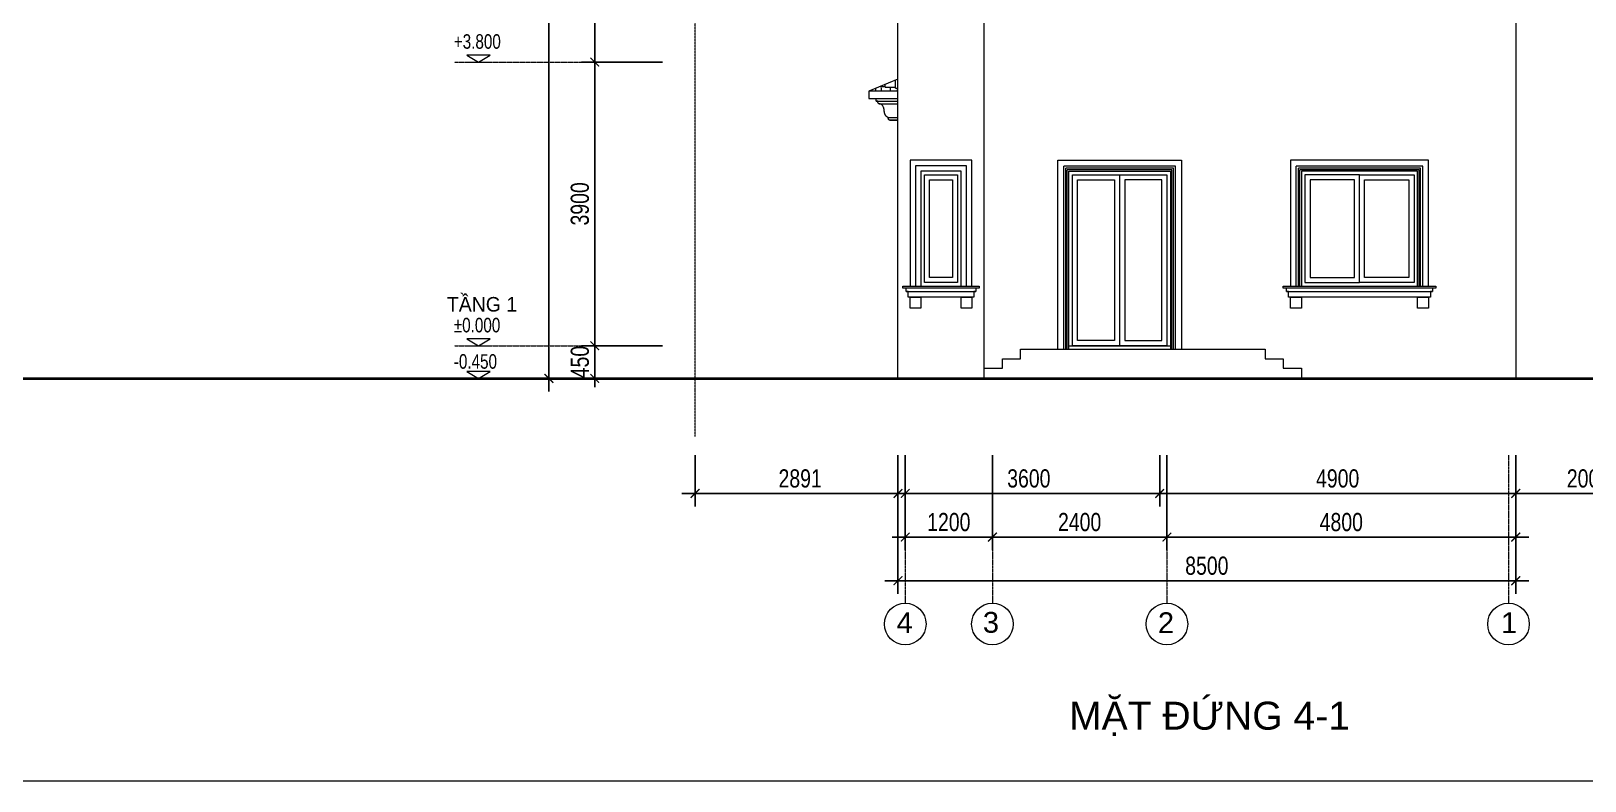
# Model space of a CAD drawing. Header units: millimetres. Extents: x 33748 to 451939, y -263262 to 62681.
# Drawn here: x 369589 to 390966, y -135447 to -125136 of the extents above; entities that cross this region are included whole.
import ezdxf
from ezdxf.enums import TextEntityAlignment as Align

# ---------------------------------------------------------------- set-up
doc = ezdxf.new("R2010")
doc.units = ezdxf.units.MM
doc.header["$PDMODE"] = 98
doc.linetypes.add('CENTER', pattern=[50.8, 31.75, -6.35, 6.35, -6.35])
doc.linetypes.add('HIDDEN', pattern=[0.375, 0.25, -0.125])
doc.layers.get('Defpoints').update_dxf_attribs({"color": 202, "lineweight": 13})
for name, color, linetype, lineweight in [('-CENTER', 143, 'CENTER', 13), ('-DIM', 9, 'Continuous', 13), ('-DOOR', 137, 'Continuous', 9), ('-HATCH', 8, 'Continuous', 5), ('-KH', 143, 'Continuous', 13), ('-LINE1', 7, 'Continuous', 18), ('-RANH GIOI KHU DAT', 12, 'CENTER', 18), ('-TEXT', 7, 'Continuous', 15), ('-WALL', 4, 'Continuous', 35)]:
    doc.layers.add(name, color=color, linetype=linetype, lineweight=lineweight)
doc.layers.add('1-NETMANH', color=8, linetype='Continuous')
doc.layers.add('12. NET DIM', color=9, linetype='Continuous')
doc.styles.add('1', font='arial.ttf')
doc.styles.add('AVANH', font='', dxfattribs={"width": 0.8})
doc.styles.add('kieuchuDim', font='arial.ttf', dxfattribs={"width": 0.75})
doc.styles.add('vnavanth', font='', dxfattribs={"width": 0.8})
doc.styles.get('AVANH').set_extended_font_data('.VnAvantH')
doc.styles.get('vnavanth').set_extended_font_data('.VnAvantH')
doc.dimstyles.new('C_100A3', dxfattribs={"dimscale": 100, "dimtxt": 2.5, "dimasz": 1.2, "dimexe": 1.8, "dimexo": 0, "dimgap": 0.75, "dimtad": 1, "dimdec": 0, "dimzin": 0, "dimdsep": 46, "dimtxsty": 'AVANH', "dimblk": 'ARCHTICK', "dimcen": 0, "dimdle": 1.8, "dimclrd": 256, "dimclre": 256, "dimclrt": 7, "dimadec": 0, "dimazin": 0, "dimtfac": 0.0001, "dimtdec": 0, "dimtix": 1, "dimtmove": 2, "dimatfit": 3, "dimldrblk": 'ARCHTICK', "dimfxl": 1.8, "dimtolj": 1, "dimtzin": 0, "dimarcsym": 0})

# ---------------------------------------------------------------- blocks, each defined once
blk = doc.blocks.new('_ARCHTICK')
at = {"const_width": 0.15}
blk.add_lwpolyline([(-0.5, -0.5), (0.5, 0.5)], dxfattribs=at)
blk = doc.blocks.new('*D1561')
at = {"layer": '-DIM', "lineweight": -2, "transparency": 16777216}
for p, q in [((377344, -129642), (377344, -125382)), ((378274, -125562), (377164, -125562)), ((378274, -129462), (377164, -129462))]:
    blk.add_line(p, q, dxfattribs=at)
at = {"layer": 'Defpoints', "color": 0, "transparency": 16777216}
for p in [(377344, -125562), (378274, -125562), (378274, -129462)]:
    blk.add_point(p, dxfattribs=at)
at = {"layer": '-DIM', "lineweight": -2, "transparency": 16777216, "xscale": 120, "yscale": 120, "zscale": 120}
for p, rotation in [((377344, -125562), 90), ((377344, -129462), 270)]:
    blk.add_blockref('_ARCHTICK', p, dxfattribs=dict(at, rotation=rotation))
at = {"layer": '-DIM', "color": 7, "transparency": 16777216, "insert": (377140, -127512), "char_height": 250, "attachment_point": 5, "rotation": 90, "style": 'AVANH'}
blk.add_mtext('\\A1;3900', dxfattribs=at)
blk = doc.blocks.new('*D1562')
at = {"layer": '-DIM', "lineweight": -2, "transparency": 16777216}
for p, q in [((378274, -122262), (377164, -122262)), ((377344, -125742), (377344, -122082)), ((378274, -125562), (377164, -125562))]:
    blk.add_line(p, q, dxfattribs=at)
at = {"layer": 'Defpoints', "color": 0, "transparency": 16777216}
for p in [(377344, -122262), (378274, -122262), (378274, -125562)]:
    blk.add_point(p, dxfattribs=at)
at = {"layer": '-DIM', "lineweight": -2, "transparency": 16777216, "xscale": 120, "yscale": 120, "zscale": 120}
for p, rotation in [((377344, -122262), 90), ((377344, -125562), 270)]:
    blk.add_blockref('_ARCHTICK', p, dxfattribs=dict(at, rotation=rotation))
at = {"layer": '-DIM', "color": 7, "transparency": 16777216, "insert": (377140, -123912), "char_height": 250, "attachment_point": 5, "rotation": 90, "style": 'AVANH'}
blk.add_mtext('\\A1;3300', dxfattribs=at)
blk = doc.blocks.new('*D1563')
at = {"layer": '-DIM', "lineweight": -2, "transparency": 16777216}
for p, q in [((378274, -129462), (377164, -129462)), ((377344, -129462), (377344, -129342)), ((377344, -129912), (377344, -129462)), ((378274, -129912), (377164, -129912)), ((377344, -129912), (377344, -130032))]:
    blk.add_line(p, q, dxfattribs=at)
at = {"layer": 'Defpoints', "color": 0, "transparency": 16777216}
for p in [(377344, -129462), (378274, -129462), (378274, -129912)]:
    blk.add_point(p, dxfattribs=at)
at = {"layer": '-DIM', "lineweight": -2, "transparency": 16777216, "xscale": 120, "yscale": 120, "zscale": 120}
for p, rotation in [((377344, -129462), 270), ((377344, -129912), 90)]:
    blk.add_blockref('_ARCHTICK', p, dxfattribs=dict(at, rotation=rotation))
at = {"layer": '-DIM', "color": 7, "transparency": 16777216, "insert": (377140, -129687), "char_height": 250, "attachment_point": 5, "rotation": 90, "style": 'AVANH'}
blk.add_mtext('\\A1;450', dxfattribs=at)
blk = doc.blocks.new('*D1402')
at = {"layer": '12. NET DIM', "lineweight": -2, "transparency": 16777216}
for p, q in [((385116, -130969), (385116, -131674)), ((390015, -130969), (390015, -131674)), ((390195, -131494), (384936, -131494))]:
    blk.add_line(p, q, dxfattribs=at)
at = {"layer": 'Defpoints', "color": 0, "transparency": 16777216}
for p in [(385116, -130969), (390015, -130969), (385116, -131494)]:
    blk.add_point(p, dxfattribs=at)
at = {"layer": '12. NET DIM', "lineweight": -2, "transparency": 16777216, "xscale": 120, "yscale": 120, "zscale": 120, "rotation": 180}
blk.add_blockref('_ARCHTICK', (385116, -131494), dxfattribs=at)
at = {"layer": '12. NET DIM', "lineweight": -2, "transparency": 16777216, "xscale": 120, "yscale": 120, "zscale": 120}
blk.add_blockref('_ARCHTICK', (390015, -131494), dxfattribs=at)
at = {"layer": '12. NET DIM', "color": 7, "transparency": 16777216, "insert": (387565, -131289), "char_height": 250, "attachment_point": 5, "style": 'AVANH'}
blk.add_mtext('\\A1;4900', dxfattribs=at)
blk = doc.blocks.new('*D1403')
at = {"layer": '12. NET DIM', "lineweight": -2, "transparency": 16777216}
for p, q in [((381516, -130969), (381516, -131674)), ((385116, -130969), (385116, -131674)), ((385296, -131494), (381336, -131494))]:
    blk.add_line(p, q, dxfattribs=at)
at = {"layer": 'Defpoints', "color": 0, "transparency": 16777216}
for p in [(381516, -130969), (385116, -130969), (381516, -131494)]:
    blk.add_point(p, dxfattribs=at)
at = {"layer": '12. NET DIM', "lineweight": -2, "transparency": 16777216, "xscale": 120, "yscale": 120, "zscale": 120, "rotation": 180}
blk.add_blockref('_ARCHTICK', (381516, -131494), dxfattribs=at)
at = {"layer": '12. NET DIM', "lineweight": -2, "transparency": 16777216, "xscale": 120, "yscale": 120, "zscale": 120}
blk.add_blockref('_ARCHTICK', (385116, -131494), dxfattribs=at)
at = {"layer": '12. NET DIM', "color": 7, "transparency": 16777216, "insert": (383316, -131289), "char_height": 250, "attachment_point": 5, "style": 'AVANH'}
blk.add_mtext('\\A1;3600', dxfattribs=at)
blk = doc.blocks.new('*D1404')
at = {"layer": '12. NET DIM', "lineweight": -2, "transparency": 16777216}
for p, q in [((385215, -130969), (385215, -132274)), ((390015, -130969), (390015, -132274)), ((390195, -132094), (385035, -132094))]:
    blk.add_line(p, q, dxfattribs=at)
at = {"layer": 'Defpoints', "color": 0, "transparency": 16777216}
for p in [(385215, -130969), (390015, -130969), (385215, -132094)]:
    blk.add_point(p, dxfattribs=at)
at = {"layer": '12. NET DIM', "lineweight": -2, "transparency": 16777216, "xscale": 120, "yscale": 120, "zscale": 120, "rotation": 180}
blk.add_blockref('_ARCHTICK', (385215, -132094), dxfattribs=at)
at = {"layer": '12. NET DIM', "lineweight": -2, "transparency": 16777216, "xscale": 120, "yscale": 120, "zscale": 120}
blk.add_blockref('_ARCHTICK', (390015, -132094), dxfattribs=at)
at = {"layer": '12. NET DIM', "color": 7, "transparency": 16777216, "insert": (387615, -131889), "char_height": 250, "attachment_point": 5, "style": 'AVANH'}
blk.add_mtext('\\A1;4800', dxfattribs=at)
blk = doc.blocks.new('*D1405')
at = {"layer": '12. NET DIM', "lineweight": -2, "transparency": 16777216}
for p, q in [((381516, -130969), (381516, -132874)), ((390015, -130969), (390015, -132874)), ((390195, -132694), (381336, -132694))]:
    blk.add_line(p, q, dxfattribs=at)
at = {"layer": 'Defpoints', "color": 0, "transparency": 16777216}
for p in [(381516, -130969), (390015, -130969), (381516, -132694)]:
    blk.add_point(p, dxfattribs=at)
at = {"layer": '12. NET DIM', "lineweight": -2, "transparency": 16777216, "xscale": 120, "yscale": 120, "zscale": 120, "rotation": 180}
blk.add_blockref('_ARCHTICK', (381516, -132694), dxfattribs=at)
at = {"layer": '12. NET DIM', "lineweight": -2, "transparency": 16777216, "xscale": 120, "yscale": 120, "zscale": 120}
blk.add_blockref('_ARCHTICK', (390015, -132694), dxfattribs=at)
at = {"layer": '12. NET DIM', "color": 7, "transparency": 16777216, "insert": (385765, -132489), "char_height": 250, "attachment_point": 5, "style": 'AVANH'}
blk.add_mtext('\\A1;8500', dxfattribs=at)
blk = doc.blocks.new('*D1406')
at = {"layer": '12. NET DIM', "lineweight": -2, "transparency": 16777216}
for p, q in [((382815, -130969), (382815, -132274)), ((385215, -130969), (385215, -132274)), ((385395, -132094), (382635, -132094))]:
    blk.add_line(p, q, dxfattribs=at)
at = {"layer": 'Defpoints', "color": 0, "transparency": 16777216}
for p in [(382815, -130969), (385215, -130969), (382815, -132094)]:
    blk.add_point(p, dxfattribs=at)
at = {"layer": '12. NET DIM', "lineweight": -2, "transparency": 16777216, "xscale": 120, "yscale": 120, "zscale": 120, "rotation": 180}
blk.add_blockref('_ARCHTICK', (382815, -132094), dxfattribs=at)
at = {"layer": '12. NET DIM', "lineweight": -2, "transparency": 16777216, "xscale": 120, "yscale": 120, "zscale": 120}
blk.add_blockref('_ARCHTICK', (385215, -132094), dxfattribs=at)
at = {"layer": '12. NET DIM', "color": 7, "transparency": 16777216, "insert": (384015, -131889), "char_height": 250, "attachment_point": 5, "style": 'AVANH'}
blk.add_mtext('\\A1;2400', dxfattribs=at)
blk = doc.blocks.new('*D1407')
at = {"layer": '12. NET DIM', "lineweight": -2, "transparency": 16777216}
for p, q in [((381616, -130969), (381616, -132274)), ((382815, -130969), (382815, -132274)), ((382995, -132094), (381436, -132094))]:
    blk.add_line(p, q, dxfattribs=at)
at = {"layer": 'Defpoints', "color": 0, "transparency": 16777216}
for p in [(381616, -130969), (382815, -130969), (381616, -132094)]:
    blk.add_point(p, dxfattribs=at)
at = {"layer": '12. NET DIM', "lineweight": -2, "transparency": 16777216, "xscale": 120, "yscale": 120, "zscale": 120, "rotation": 180}
blk.add_blockref('_ARCHTICK', (381616, -132094), dxfattribs=at)
at = {"layer": '12. NET DIM', "lineweight": -2, "transparency": 16777216, "xscale": 120, "yscale": 120, "zscale": 120}
blk.add_blockref('_ARCHTICK', (382815, -132094), dxfattribs=at)
at = {"layer": '12. NET DIM', "color": 7, "transparency": 16777216, "insert": (382215, -131889), "char_height": 250, "attachment_point": 5, "style": 'AVANH'}
blk.add_mtext('\\A1;1200', dxfattribs=at)
blk = doc.blocks.new('*D1408')
at = {"layer": '12. NET DIM', "lineweight": -2, "transparency": 16777216}
for p, q in [((390015, -130969), (390015, -131674)), ((392015, -130969), (392015, -131674)), ((389835, -131494), (392195, -131494))]:
    blk.add_line(p, q, dxfattribs=at)
at = {"layer": 'Defpoints', "color": 0, "transparency": 16777216}
for p in [(390015, -130969), (392015, -130969), (392015, -131494)]:
    blk.add_point(p, dxfattribs=at)
at = {"layer": '12. NET DIM', "lineweight": -2, "transparency": 16777216, "xscale": 120, "yscale": 120, "zscale": 120, "rotation": 180}
blk.add_blockref('_ARCHTICK', (390015, -131494), dxfattribs=at)
at = {"layer": '12. NET DIM', "lineweight": -2, "transparency": 16777216, "xscale": 120, "yscale": 120, "zscale": 120}
blk.add_blockref('_ARCHTICK', (392015, -131494), dxfattribs=at)
at = {"layer": '12. NET DIM', "color": 7, "transparency": 16777216, "insert": (391015, -131289), "char_height": 250, "attachment_point": 5, "style": 'AVANH'}
blk.add_mtext('\\A1;2000', dxfattribs=at)
blk = doc.blocks.new('*D1409')
at = {"layer": '12. NET DIM', "lineweight": -2, "transparency": 16777216}
for p, q in [((378724, -130969), (378724, -131674)), ((381616, -130969), (381616, -131674)), ((381796, -131494), (378544, -131494))]:
    blk.add_line(p, q, dxfattribs=at)
at = {"layer": 'Defpoints', "color": 0, "transparency": 16777216}
for p in [(378724, -130969), (381616, -130969), (378724, -131494)]:
    blk.add_point(p, dxfattribs=at)
at = {"layer": '12. NET DIM', "lineweight": -2, "transparency": 16777216, "xscale": 120, "yscale": 120, "zscale": 120, "rotation": 180}
blk.add_blockref('_ARCHTICK', (378724, -131494), dxfattribs=at)
at = {"layer": '12. NET DIM', "lineweight": -2, "transparency": 16777216, "xscale": 120, "yscale": 120, "zscale": 120}
blk.add_blockref('_ARCHTICK', (381616, -131494), dxfattribs=at)
at = {"layer": '12. NET DIM', "color": 7, "transparency": 16777216, "insert": (380170, -131289), "char_height": 250, "attachment_point": 5, "style": 'AVANH'}
blk.add_mtext('\\A1;2891', dxfattribs=at)
blk = doc.blocks.new('*D1546')
at = {"layer": '-DIM', "lineweight": -2, "transparency": 16777216}
for p, q in [((376714, -130092), (376714, -117682)), ((378274, -117862), (376534, -117862)), ((378274, -129912), (376534, -129912))]:
    blk.add_line(p, q, dxfattribs=at)
at = {"layer": 'Defpoints', "color": 0, "transparency": 16777216}
for p in [(376714, -117862), (378274, -117862), (378274, -129912)]:
    blk.add_point(p, dxfattribs=at)
at = {"layer": '-DIM', "lineweight": -2, "transparency": 16777216, "xscale": 120, "yscale": 120, "zscale": 120}
for p, rotation in [((376714, -117862), 90), ((376714, -129912), 270)]:
    blk.add_blockref('_ARCHTICK', p, dxfattribs=dict(at, rotation=rotation))
at = {"layer": '-DIM', "color": 7, "transparency": 16777216, "insert": (376510, -123887), "char_height": 250, "attachment_point": 5, "rotation": 90, "style": 'AVANH'}
blk.add_mtext('\\A1;12050', dxfattribs=at)

msp = doc.modelspace()

# ---------------------------------------------------------------- hatches: boundary and pattern name
at = {"layer": '-HATCH'}
h = msp.add_hatch(dxfattribs=at)
h.set_pattern_fill('MAIGO-02', color=256, scale=20)
h.set_pattern_definition([(0, (109800.8, -157587.78), (510, 240), [120, -100, 140, -60, 180, -80]), (0, (109920.8, -157577.78), (510, 240), [100, -380, 80, -120]), (0, (110160.8, -157602.78), (510, 240), [60, -620]), (90, (109800.8, -157587.78), (-170, 240), [230, -730]), (90, (109920.8, -157587.78), (-170, 240), [225, -735]), (90, (110020.8, -157587.78), (-170, 240), [210, -750]), (90, (110160.8, -157602.78), (-170, 240), [230, -730]), (90, (110220.8, -157602.78), (-170, 240), [230, -730]), (90, (110400.8, -157587.78), (-170, 240), [220, -740])])
h.paths.add_polyline_path([(381515.5, -125962.1), (381515.5, -125795.5), (381115.5, -125962.1)])

# ---------------------------------------------------------------- linework, layer by layer
at = {"layer": '-CENTER', "ltscale": 0.1}
for p, q in [((375413.2, -125562.1), (378274.2, -125562.1)), ((375413.2, -129462.1), (378274.2, -129462.1)), ((375413.2, -129912.1), (378274.2, -129912.1)), ((381615.5, -130969.4), (381615.5, -133003.4)), ((382815.2, -130969.4), (382815.2, -133003.4)), ((385215.2, -130969.4), (385215.2, -133003.4)), ((389915.2, -130969.4), (389915.2, -133003.4))]:
    msp.add_line(p, q, dxfattribs=at)
at = {"layer": '-DOOR', "lineweight": 9}
for points in [[(382333.6, -128592.1), (381881.4, -128592.1), (381881.4, -127112.1), (382333.6, -127112.1)], [(382263.6, -128522.1), (381951.4, -128522.1), (381951.4, -127182.1), (382263.6, -127182.1)], [(383915.5, -127112.1), (385215.2, -127112.1), (385215.2, -129462.1), (383915.5, -129462.1)], [(383985.5, -127182.1), (384495.4, -127182.1), (384495.4, -129392.1), (383985.5, -129392.1)], [(385145.2, -127182.1), (384635.4, -127182.1), (384635.4, -129392.1), (385145.2, -129392.1)], [(387115.2, -128592.1), (387865.2, -128592.1), (387865.2, -127112.1), (387115.2, -127112.1)], [(387185.2, -128522.1), (387795.2, -128522.1), (387795.2, -127182.1), (387185.2, -127182.1)], [(388615.2, -128592.1), (387865.2, -128592.1), (387865.2, -127112.1), (388615.2, -127112.1)], [(388545.2, -128522.1), (387935.2, -128522.1), (387935.2, -127182.1), (388545.2, -127182.1)]]:
    msp.add_lwpolyline(points, close=True, dxfattribs=at)
for points in [[(384565.4, -127112.1), (384565.4, -129462.1)], [(388127.6, -127112.1), (388615.2, -127112.1), (388615.2, -128592.1), (388127.6, -128592.1)]]:
    msp.add_lwpolyline(points, dxfattribs=at)
at = {"layer": '-HATCH'}
for p, q in [((381215.5, -126099.5), (381515.5, -126099.5)), ((381257.8, -126137), (381515.5, -126137)), ((381381.7, -126324.6), (381515.5, -126324.6)), ((381401.6, -126362), (381515.5, -126362)), ((382633.6, -128672.1), (381581.4, -128672.1)), ((382588.6, -128672.1), (381626.4, -128672.1)), ((388915.2, -128672.1), (386815.2, -128672.1)), ((388870.2, -128672.1), (386860.2, -128672.1)), ((381626.4, -128717.1), (382588.6, -128717.1)), ((381656.4, -128717.1), (382558.6, -128717.1)), ((386860.2, -128717.1), (388870.2, -128717.1)), ((386890.2, -128717.1), (388840.2, -128717.1))]:
    msp.add_line(p, q, dxfattribs=at)
for points in [[(381515.5, -129912.1), (381515.5, -122562.1)], [(381515.5, -125795.5), (381115.5, -125962.1)], [(381515.5, -125962.1), (381115.5, -125962.1), (381115.5, -126062.1), (381515.5, -126062.1)], [(381515.5, -126362.1), (381415, -126362.1), (381402.4, -126362.1), (381401, -126361.8), (381399.6, -126361.4), (381398.2, -126360.9), (381396.8, -126360.1), (381395.4, -126359.3), (381394.1, -126358.3), (381392.8, -126357.1), (381391.6, -126355.8), (381390.4, -126354.4), (381389.3, -126352.8), (381388.2, -126351.2), (381387.2, -126349.4), (381386.3, -126347.5), (381385.5, -126345.5), (381384.7, -126343.4), (381384, -126341.2), (381383.4, -126339), (381382.9, -126336.7), (381382.5, -126334.3), (381382.2, -126332), (381381.9, -126329.5), (381381.8, -126327.1), (381381.7, -126324.6), (381380, -126324.2), (381378.3, -126323.7), (381376.5, -126323.1), (381374.8, -126322.4), (381373.1, -126321.7), (381371.4, -126320.9), (381369.8, -126320), (381368.1, -126319), (381366.5, -126317.9), (381364.9, -126316.8), (381363.2, -126315.6), (381361.7, -126314.3), (381360.1, -126313), (381358.6, -126311.6), (381357, -126310.1), (381355.6, -126308.5), (381354.1, -126306.9), (381352.6, -126305.2), (381351.2, -126303.4), (381349.8, -126301.6), (381348.5, -126299.7), (381347.2, -126297.8), (381345.9, -126295.7), (381344.6, -126293.7), (381343.4, -126291.5), (381342.2, -126289.4), (381341.1, -126287.1), (381339.9, -126284.8), (381338.9, -126282.5), (381337.8, -126280.1), (381336.8, -126277.7), (381335.9, -126275.2), (381334.9, -126272.7), (381334, -126270.1), (381333.2, -126267.5), (381332.4, -126264.8), (381331.7, -126262.2), (381330.3, -126256.7), (381329.1, -126251.1), (381328.1, -126245.4), (381327.6, -126242.6), (381326.9, -126236.8), (381326.6, -126233.8), (381325.8, -126224.6), (381324.6, -126216.3), (381323.6, -126210.7), (381322.4, -126205.1), (381320.7, -126198.5), (381319, -126193), (381317.3, -126187.8), (381315.3, -126182.9), (381312.7, -126176.9), (381309.3, -126170.2), (381305.5, -126164), (381301.4, -126158.3), (381297.1, -126153.2), (381292.6, -126148.7), (381287.8, -126144.9), (381282.9, -126141.7), (381277.8, -126139.3), (381271.6, -126137.1), (381259.8, -126137.1), (381258.4, -126137.1), (381256.9, -126136.8), (381255.5, -126136.4), (381254.1, -126135.9), (381252.7, -126135.1), (381251.4, -126134.3), (381250, -126133.3), (381248.8, -126132.1), (381247.5, -126130.8), (381246.3, -126129.4), (381245.2, -126127.8), (381244.2, -126126.2), (381243.2, -126124.4), (381242.3, -126122.5), (381241.4, -126120.5), (381240.6, -126118.4), (381240, -126116.2), (381239.4, -126114), (381238.9, -126111.7), (381238.4, -126109.3), (381238.1, -126107), (381237.9, -126104.5), (381237.7, -126102.1), (381237.7, -126099.6), (381215.5, -126099.6), (381215.5, -126062.1), (381515.5, -126062.1)], [(382458.6, -128642.1), (382458.6, -126987.1), (381756.4, -126987.1), (381756.4, -128642.1)]]:
    msp.add_lwpolyline(points, dxfattribs=at)
at = {"layer": '-KH'}
for p, q in [((375595.1, -125562.1), (375895.1, -125562.1)), ((375595.1, -129462.1), (375895.1, -129462.1)), ((375595.1, -129912.1), (375895.1, -129912.1))]:
    msp.add_line(p, q, dxfattribs=at)
for points in [[(375904.2, -125466.1), (375586, -125466.1), (375745.1, -125562.1)], [(375904.2, -129366.1), (375586, -129366.1), (375745.1, -129462.1)], [(375904.2, -129816.1), (375586, -129816.1), (375745.1, -129912.1)]]:
    msp.add_lwpolyline(points, close=True, dxfattribs=at)
for centre in [(381615.5, -133289.7), (382815.2, -133289.7), (385215.2, -133289.7), (389915.2, -133289.7)]:
    msp.add_circle(centre, 286.3, dxfattribs=at)
for points in [[(375745.1, -125562.1), (375745.1, -125466.1), (375904.2, -125466.1), (375745.1, -125562.1)], [(375745.1, -129462.1), (375745.1, -129366.1), (375904.2, -129366.1), (375745.1, -129462.1)], [(375745.1, -129912.1), (375745.1, -129816.1), (375904.2, -129816.1), (375745.1, -129912.1)]]:
    msp.add_solid(points, dxfattribs=at)
at = {"layer": '-LINE1', "lineweight": 20}
for p, q in [((390015.2, -119362.1), (390015.2, -129912.1)), ((382703.3, -129912.1), (382703.3, -122562.1)), ((390015.2, -129912.1), (382703.3, -129912.1))]:
    msp.add_line(p, q, dxfattribs=at)
at = {"layer": '-LINE1', "color": 0, "lineweight": 20}
for points in [[(382533.6, -128642.1), (382533.6, -126912.1), (381681.4, -126912.1), (381681.4, -128642.1)], [(383715.5, -129512.1), (383715.5, -126912.1), (385415.2, -126912.1), (385415.2, -129512.1)], [(388815.2, -128642.1), (388815.2, -126912.1), (386915.2, -126912.1), (386915.2, -128642.1)], [(382383.6, -128642.1), (382383.6, -127062.1), (381831.4, -127062.1), (381831.4, -128642.1)], [(383865.5, -129512.1), (383865.5, -127062.1), (385265.2, -127062.1), (385265.2, -129512.1)], [(388665.2, -128642.1), (388665.2, -127062.1), (387065.2, -127062.1), (387065.2, -128642.1)], [(381581.4, -128642.1), (382633.6, -128642.1), (382633.6, -128672.1), (382588.6, -128672.1), (382588.6, -128717.1), (382558.6, -128717.1), (382558.6, -128797.1), (381656.4, -128797.1), (381656.4, -128717.1), (381626.4, -128717.1), (381626.4, -128672.1), (381581.4, -128672.1), (381581.4, -128642.1)], [(386815.2, -128642.1), (388915.2, -128642.1), (388915.2, -128672.1), (388870.2, -128672.1), (388870.2, -128717.1), (388840.2, -128717.1), (388840.2, -128797.1), (386890.2, -128797.1), (386890.2, -128717.1), (386860.2, -128717.1), (386860.2, -128672.1), (386815.2, -128672.1), (386815.2, -128642.1)]]:
    msp.add_lwpolyline(points, dxfattribs=at)
for points in [[(381681.4, -128797.1), (381831.4, -128797.1), (381831.4, -128948.2), (381681.4, -128948.2)], [(382383.6, -128797.1), (382533.6, -128797.1), (382533.6, -128947.2), (382383.6, -128947.2)], [(386915.2, -128797.1), (387065.2, -128797.1), (387065.2, -128948.2), (386915.2, -128948.2)], [(388665.2, -128797.1), (388815.2, -128797.1), (388815.2, -128947.2), (388665.2, -128947.2)]]:
    msp.add_lwpolyline(points, close=True, dxfattribs=at)
at = {"layer": '-LINE1', "lineweight": 20}
msp.add_lwpolyline([(382703.3, -129912.1), (382703.3, -129772.1), (382953.3, -129772.1), (382953.3, -129642.1), (383203.3, -129642.1), (383203.3, -129512.1), (386565.5, -129512.1), (386565.5, -129642.1), (386815.5, -129642.1), (386815.5, -129772.1), (387065.5, -129772.1), (387065.5, -129912.1)], dxfattribs=at)
at = {"layer": '-LINE1'}
msp.add_lwpolyline([(383865.5, -129462.1), (385265.2, -129462.1)], dxfattribs=at)
at = {"layer": '-RANH GIOI KHU DAT', "linetype": 'HIDDEN', "ltscale": 10}
msp.add_lwpolyline([(378724.2, -130710.2), (378724.2, -114431.6)], dxfattribs=at)
at = {"layer": '-WALL'}
msp.add_lwpolyline([(368447.2, -129912.1), (399947.2, -129912.1)], dxfattribs=at)
at = {"layer": '1-NETMANH', "lineweight": 20}
for p, q in [((385335.2, -126992.1), (383795.5, -126992.1)), ((383795.5, -129512.1), (383795.5, -126992.1)), ((385305.2, -127022.1), (383825.5, -127022.1)), ((383825.5, -129512.1), (383825.5, -127022.1)), ((385285.2, -127042.1), (383845.5, -127042.1)), ((383845.5, -129512.1), (383845.5, -127042.1)), ((385285.2, -129512.1), (385285.2, -127042.1)), ((385305.2, -129512.1), (385305.2, -127022.1)), ((385335.2, -129512.1), (385335.2, -126992.1)), ((388735.2, -126992.1), (386995.2, -126992.1)), ((386995.2, -128642.1), (386995.2, -126992.1)), ((388705.2, -127022.1), (387025.2, -127022.1)), ((387025.2, -128642.1), (387025.2, -127022.1)), ((388685.2, -127042.1), (387045.2, -127042.1)), ((387045.2, -128642.1), (387045.2, -127042.1)), ((388685.2, -128642.1), (388685.2, -127042.1)), ((388705.2, -128642.1), (388705.2, -127022.1)), ((388735.2, -128642.1), (388735.2, -126992.1))]:
    msp.add_line(p, q, dxfattribs=at)
at = {"layer": 'Defpoints'}
msp.add_lwpolyline([(368447.2, -135447.2), (399947.2, -135447.2), (399947.2, -113172.2), (368447.2, -113172.2)], close=True, dxfattribs=at)

# ---------------------------------------------------------------- texts
at = {"layer": '-TEXT', "style": '1', "width": 0.75}
for s, p in [('+3.800', (375405.1, -125378.8)), ('%%P0.000', (375405.1, -129278.8)), ('-0.450', (375405.1, -129778.7))]:
    msp.add_text(s, height=200, dxfattribs=at).set_placement(p)
at = {"layer": '-TEXT', "color": 2, "style": 'vnavanth'}
msp.add_text('TÇNG 1', height=199.96, dxfattribs=at).set_placement((375310.4, -128992.8))
at = {"layer": '-TEXT', "color": 2, "style": '1'}
for s, p in [('4', (381607.9, -133270.4)), ('3', (382794.7, -133266.5)), ('2', (385202.7, -133271.6)), ('1', (389923.2, -133271.6))]:
    msp.add_text(s, height=286.3, dxfattribs=at).set_placement(p, align=Align.MIDDLE_CENTER)
at = {"layer": '-TEXT', "color": 4, "style": 'kieuchuDim'}
msp.add_text('MẶT ĐỨNG 4-1', height=385, dxfattribs=at).set_placement((385802.2, -134742.6), align=Align.CENTER)

# ---------------------------------------------------------------- dimensions: what is measured, and where the dimension line sits
at = {"layer": '-DIM'}
for base, p1, p2, picture, middle in [((376714, -117862), (378274.2, -129912.1), (378274.2, -117862), '*D1546', (376509.7, -123887.1)), ((377344, -122262.1), (378274.2, -125562.1), (378274.2, -122262.1), '*D1562', (377139.7, -123912.1)), ((377344, -125562.1), (378274.2, -129462.1), (378274.2, -125562.1), '*D1561', (377139.7, -127512.1)), ((377344, -129462.1), (378274.2, -129912.1), (378274.2, -129462.1), '*D1563', (377139.7, -129687.1))]:
    dim = msp.add_linear_dim(base=base, p1=p1, p2=p2, angle=90, dimstyle='C_100A3', dxfattribs=at)
    dim.commit()
    dim.dimension.update_dxf_attribs({"geometry": picture, "text_midpoint": middle})
at = {"layer": '12. NET DIM'}
for base, p1, p2, picture, middle in [((378724.2, -131493.7), (381615.5, -130969.4), (378724.2, -130969.4), '*D1409', (380169.8, -131289.4)), ((381515.5, -131493.7), (385115.5, -130969.4), (381515.5, -130969.4), '*D1403', (383315.5, -131289.4)), ((381515.5, -132693.7), (390015.2, -130969.4), (381515.5, -130969.4), '*D1405', (385765.4, -132489.4)), ((381615.5, -132093.7), (382815.2, -130969.4), (381615.5, -130969.4), '*D1407', (382215.4, -131889.4)), ((382815.2, -132093.7), (385215.2, -130969.4), (382815.2, -130969.4), '*D1406', (384015.2, -131889.4)), ((385115.5, -131493.7), (390015.2, -130969.4), (385115.5, -130969.4), '*D1402', (387565.4, -131289.4)), ((385215.2, -132093.7), (390015.2, -130969.4), (385215.2, -130969.4), '*D1404', (387615.2, -131889.4)), ((392015.2, -131493.7), (390015.2, -130969.4), (392015.2, -130969.4), '*D1408', (391015.2, -131289.4))]:
    dim = msp.add_linear_dim(base=base, p1=p1, p2=p2, angle=180, dimstyle='C_100A3', dxfattribs=at)
    dim.commit()
    dim.dimension.update_dxf_attribs({"geometry": picture, "text_midpoint": middle})

doc.saveas('drawing.dxf')
